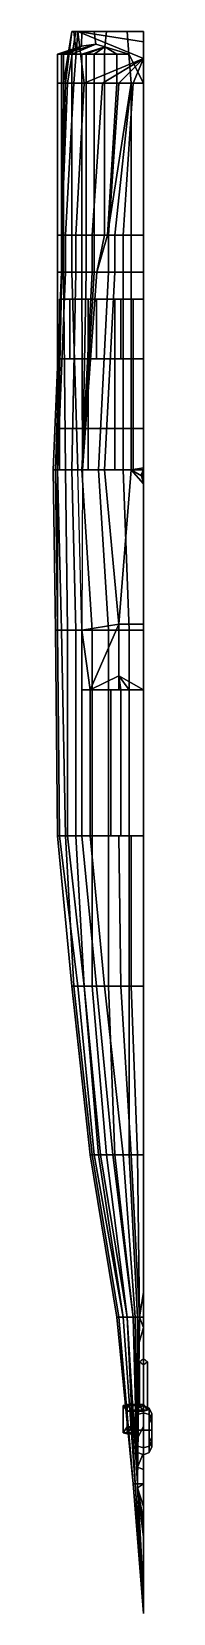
# Model space of a CAD drawing. Extents: x -0.44 to 0.04, y -4.07 to 3.62.
import ezdxf

# ---------------------------------------------------------------- set-up
doc = ezdxf.new("R2010")
doc.units = 0
doc.layers.get('0').update_dxf_attribs({"linetype": 'CONTINUOUS'})

msp = doc.modelspace()

# ---------------------------------------------------------------- linework, layer by layer
for points in [[(-0.35, 3.62, -0.04), (-0.35, 3.62, -0.11), (-0.38, 3.37, -0.1), (-0.3676, 3.51, -0.0268)], [(-0.35, 3.62, -0.11), (-0.33, 3.62, -0.26), (-0.37, 3.37, -0.25), (-0.38, 3.37, -0.1)], [(-0.33, 3.62, -0.26), (-0.32, 3.62, -0.33), (-0.34, 3.37, -0.4), (-0.37, 3.37, -0.25)], [(-0.34, 3.62, 0.02), (-0.35, 3.62, -0.04), (-0.3676, 3.51, -0.0268), (-0.3296, 3.5329, 0.0409)], [(-0.22, 3.62, -0.01), (-0.1905, 3.62, -0.12), (-0.35, 3.62, -0.04), (-0.34, 3.62, 0.02)], [(-0.1905, 3.62, -0.12), (-0.1905, 3.62, -0.12), (-0.35, 3.62, -0.11), (-0.35, 3.62, -0.04)], [(-0.1905, 3.62, -0.12), (-0.11, 3.62, -0.2005), (-0.33, 3.62, -0.26), (-0.35, 3.62, -0.11)], [(-0.32, 3.62, -0.33), (-0.32, 3.62, -0.33), (-0.29, 3.37, -0.55), (-0.34, 3.37, -0.4)], [(-0.3, 3.62, 0.11), (-0.34, 3.62, 0.02), (-0.3296, 3.5329, 0.0409), (-0.3028, 3.549, 0.1015)], [(-0.1905, 3.62, 0.1), (-0.22, 3.62, -0.01), (-0.34, 3.62, 0.02), (-0.3, 3.62, 0.11)], [(-0.33, 3.62, -0.26), (-0.33, 3.62, -0.26), (-0.11, 3.62, -0.2005), (-0.32, 3.62, -0.33)], [(0, 3.62, -0.33), (0, 3.62, -0.33), (0, 3.57, -0.53), (-0.32, 3.62, -0.33)], [(0, 3.57, -0.53), (0, 3.57, -0.53), (0, 3.49, -0.65), (-0.32, 3.62, -0.33)], [(0, 3.49, -0.65), (0, 3.49, -0.65), (-0.29, 3.37, -0.55), (-0.32, 3.62, -0.33)], [(0, 3.62, -0.23), (0, 3.62, -0.23), (0, 3.62, -0.33), (-0.32, 3.62, -0.33)], [(-0.11, 3.62, -0.2005), (-0.11, 3.62, -0.2005), (0, 3.62, -0.23), (-0.32, 3.62, -0.33)], [(-0.24, 3.62, 0.16), (-0.3, 3.62, 0.11), (-0.3028, 3.549, 0.1015), (-0.2327, 3.5592, 0.1673)], [(-0.1905, 3.62, 0.1), (-0.1905, 3.62, 0.1), (-0.3, 3.62, 0.11), (-0.24, 3.62, 0.16)], [(-0.18, 3.62, 0.19), (-0.24, 3.62, 0.16), (-0.2327, 3.5592, 0.1673), (-0.1889, 3.5459, 0.19)], [(-0.11, 3.62, 0.1805), (-0.1905, 3.62, 0.1), (-0.24, 3.62, 0.16), (-0.18, 3.62, 0.19)], [(-0.08, 3.62, 0.21), (-0.18, 3.62, 0.19), (-0.1889, 3.5459, 0.19), (-0.0712, 3.51, 0.2276)], [(-0.08, 3.62, 0.21), (-0.11, 3.62, 0.1805), (-0.11, 3.62, 0.1805), (-0.18, 3.62, 0.19)], [(0, 3.62, 0.21), (-0.11, 3.62, 0.1805), (-0.11, 3.62, 0.1805), (-0.08, 3.62, 0.21)], [(0, 3.62, 0.21), (-0.08, 3.62, 0.21), (-0.0712, 3.51, 0.2276), (0, 3.37, 0.25)], [(-0.3028, 3.549, 0.1015), (-0.3028, 3.549, 0.1015), (-0.42, 3.51, 0.21), (-0.39, 3.51, 0.27)], [(-0.3296, 3.5329, 0.0409), (-0.3296, 3.5329, 0.0409), (-0.42, 3.51, 0.21), (-0.3028, 3.549, 0.1015)], [(-0.2327, 3.5592, 0.1673), (-0.2327, 3.5592, 0.1673), (-0.39, 3.51, 0.27), (-0.35, 3.51, 0.3)], [(-0.2327, 3.5592, 0.1673), (-0.2327, 3.5592, 0.1673), (-0.3028, 3.549, 0.1015), (-0.39, 3.51, 0.27)], [(-0.1889, 3.5459, 0.19), (-0.2327, 3.5592, 0.1673), (-0.35, 3.51, 0.3), (-0.3, 3.51, 0.32)], [(-0.28, 3.51, 0.32), (-0.1889, 3.5459, 0.19), (-0.3, 3.51, 0.32)], [(-0.24, 3.51, 0.31), (-0.1889, 3.5459, 0.19), (-0.28, 3.51, 0.32)], [(-0.19, 3.51, 0.29), (-0.1889, 3.5459, 0.19), (-0.24, 3.51, 0.31)], [(-0.13, 3.51, 0.27), (-0.1889, 3.5459, 0.19), (-0.19, 3.51, 0.29)], [(-0.0712, 3.51, 0.2276), (-0.1889, 3.5459, 0.19), (-0.13, 3.51, 0.27)], [(-0.3296, 3.5329, 0.0409), (-0.3296, 3.5329, 0.0409), (-0.4, 3.51, 0.08), (-0.42, 3.51, 0.14)], [(-0.3296, 3.5329, 0.0409), (-0.3296, 3.5329, 0.0409), (-0.42, 3.51, 0.14), (-0.42, 3.51, 0.21)], [(-0.39, 3.51, 0.27), (-0.42, 3.51, 0.21), (-0.42, 3.37, 0.21), (-0.39, 3.37, 0.27)], [(-0.42, 3.51, 0.21), (-0.42, 3.51, 0.14), (-0.42, 3.37, 0.14), (-0.42, 3.37, 0.21)], [(-0.42, 3.51, 0.14), (-0.4, 3.51, 0.08), (-0.4, 3.37, 0.08), (-0.42, 3.37, 0.14)], [(-0.3296, 3.5329, 0.0409), (-0.3296, 3.5329, 0.0409), (-0.3676, 3.51, -0.0268), (-0.4, 3.51, 0.08)], [(-0.4, 3.51, 0.08), (-0.3676, 3.51, -0.0268), (-0.39, 3.37, -0.01), (-0.4, 3.37, 0.08)], [(-0.35, 3.51, 0.3), (-0.39, 3.51, 0.27), (-0.39, 3.37, 0.27), (-0.35, 3.37, 0.3)], [(-0.3676, 3.51, -0.0268), (-0.3676, 3.51, -0.0268), (-0.38, 3.37, -0.1), (-0.39, 3.37, -0.01)], [(-0.3, 3.51, 0.32), (-0.35, 3.51, 0.3), (-0.35, 3.37, 0.3), (-0.3, 3.37, 0.32)], [(-0.28, 3.51, 0.32), (-0.3, 3.51, 0.32), (-0.3, 3.37, 0.32), (-0.28, 3.37, 0.32)], [(0, 3.49, -0.65), (0, 3.49, -0.65), (-0.2, 3.37, -0.68), (-0.29, 3.37, -0.55)], [(-0.24, 3.51, 0.31), (-0.28, 3.51, 0.32), (-0.28, 3.37, 0.32), (-0.24, 3.37, 0.31)], [(-0.19, 3.51, 0.29), (-0.24, 3.51, 0.31), (-0.24, 3.37, 0.31), (-0.19, 3.37, 0.29)], [(0, 3.49, -0.65), (0, 3.49, -0.65), (-0.12, 3.37, -0.73), (-0.2, 3.37, -0.68)], [(-0.13, 3.51, 0.27), (-0.19, 3.51, 0.29), (-0.19, 3.37, 0.29), (-0.13, 3.37, 0.27)], [(-0.0712, 3.51, 0.2276), (-0.13, 3.51, 0.27), (-0.13, 3.37, 0.27), (-0.06, 3.37, 0.25)], [(0, 3.49, -0.65), (0, 3.49, -0.65), (-0.05, 3.37, -0.75), (-0.12, 3.37, -0.73)], [(-0.0712, 3.51, 0.2276), (-0.0712, 3.51, 0.2276), (-0.06, 3.37, 0.25), (0, 3.37, 0.25)], [(0, 3.49, -0.65), (0, 3.49, -0.65), (0, 3.37, -0.75), (-0.05, 3.37, -0.75)], [(-0.39, 3.37, 0.27), (-0.42, 3.37, 0.21), (-0.42, 2.63, 0.21), (-0.39, 2.63, 0.27)], [(-0.42, 3.37, 0.21), (-0.42, 3.37, 0.14), (-0.42, 2.63, 0.14), (-0.42, 2.63, 0.21)], [(-0.42, 3.37, 0.14), (-0.4, 3.37, 0.08), (-0.4, 2.63, 0.08), (-0.42, 2.63, 0.14)], [(-0.39, 3.37, -0.01), (-0.38, 3.37, -0.1), (-0.4, 2.63, -0.01), (-0.3957, 2.63, 0.0414)], [(-0.38, 3.37, -0.1), (-0.37, 3.37, -0.25), (-0.4, 2.63, -0.25), (-0.4, 2.63, -0.01)], [(-0.37, 3.37, -0.25), (-0.34, 3.37, -0.4), (-0.38, 2.63, -0.43), (-0.4, 2.63, -0.25)], [(-0.4, 3.37, 0.08), (-0.39, 3.37, -0.01), (-0.3957, 2.63, 0.0414), (-0.4, 2.63, 0.08)], [(-0.35, 3.37, 0.3), (-0.39, 3.37, 0.27), (-0.39, 2.63, 0.27), (-0.35, 2.63, 0.3)], [(-0.34, 3.37, -0.4), (-0.29, 3.37, -0.55), (-0.33, 2.63, -0.6), (-0.38, 2.63, -0.43)], [(-0.3, 3.37, 0.32), (-0.35, 3.37, 0.3), (-0.35, 2.63, 0.3), (-0.3, 2.63, 0.32)], [(-0.29, 3.37, -0.55), (-0.2, 3.37, -0.68), (-0.25, 2.63, -0.72), (-0.33, 2.63, -0.6)], [(-0.28, 3.37, 0.32), (-0.3, 3.37, 0.32), (-0.3, 2.63, 0.32), (-0.28, 2.63, 0.32)], [(-0.24, 3.37, 0.31), (-0.28, 3.37, 0.32), (-0.28, 2.63, 0.32), (-0.24, 2.63, 0.31)], [(-0.2, 3.37, -0.68), (-0.12, 3.37, -0.73), (-0.17, 2.63, -0.79), (-0.25, 2.63, -0.72)], [(-0.19, 3.37, 0.29), (-0.24, 3.37, 0.31), (-0.24, 2.63, 0.31), (-0.19, 2.63, 0.29)], [(-0.13, 3.37, 0.27), (-0.19, 3.37, 0.29), (-0.19, 2.63, 0.29), (-0.1764, 2.63, 0.2855)], [(-0.06, 3.37, 0.25), (-0.06, 3.37, 0.25), (-0.1764, 2.63, 0.2855), (-0.14, 2.63, 0.3)], [(-0.06, 3.37, 0.25), (-0.13, 3.37, 0.27), (-0.1764, 2.63, 0.2855)], [(-0.12, 3.37, -0.73), (-0.05, 3.37, -0.75), (-0.1, 2.63, -0.82), (-0.17, 2.63, -0.79)], [(-0.06, 3.37, 0.25), (-0.06, 3.37, 0.25), (-0.14, 2.63, 0.3), (-0.06, 2.63, 0.31)], [(-0.05, 3.37, -0.75), (0, 3.37, -0.75), (0, 2.63, -0.83), (-0.1, 2.63, -0.82)], [(0, 3.37, 0.25), (-0.06, 3.37, 0.25), (-0.06, 2.63, 0.31), (0, 2.63, 0.31)], [(-0.39, 2.63, 0.27), (-0.42, 2.63, 0.21), (-0.42, 2.45, 0.21), (-0.39, 2.45, 0.27)], [(-0.42, 2.63, 0.21), (-0.42, 2.63, 0.14), (-0.42, 2.45, 0.14), (-0.42, 2.45, 0.21)], [(-0.42, 2.63, 0.14), (-0.4, 2.63, 0.08), (-0.4, 2.45, 0.08), (-0.42, 2.45, 0.14)], [(-0.4, 2.63, -0.25), (-0.38, 2.63, -0.43), (-0.38, 2.45, -0.39), (-0.4, 2.45, -0.21)], [(-0.3957, 2.63, 0.0414), (-0.4, 2.63, -0.01), (-0.4, 2.45, 0.03), (-0.3976, 2.45, 0.0586)], [(-0.4, 2.63, -0.01), (-0.4, 2.63, -0.25), (-0.4, 2.45, -0.21), (-0.4, 2.45, 0.03)], [(-0.4, 2.63, 0.08), (-0.3957, 2.63, 0.0414), (-0.3976, 2.45, 0.0586), (-0.4, 2.45, 0.08)], [(-0.35, 2.63, 0.3), (-0.39, 2.63, 0.27), (-0.39, 2.45, 0.27), (-0.35, 2.45, 0.3)], [(-0.38, 2.63, -0.43), (-0.33, 2.63, -0.6), (-0.33, 2.45, -0.56), (-0.38, 2.45, -0.39)], [(-0.3, 2.63, 0.32), (-0.35, 2.63, 0.3), (-0.35, 2.45, 0.3), (-0.3, 2.45, 0.32)], [(-0.33, 2.63, -0.6), (-0.25, 2.63, -0.72), (-0.25, 2.45, -0.68), (-0.33, 2.45, -0.56)], [(-0.28, 2.63, 0.32), (-0.3, 2.63, 0.32), (-0.3, 2.45, 0.32), (-0.28, 2.45, 0.32)], [(-0.24, 2.63, 0.31), (-0.28, 2.63, 0.32), (-0.28, 2.45, 0.32), (-0.24, 2.45, 0.31)], [(-0.25, 2.63, -0.72), (-0.17, 2.63, -0.79), (-0.17, 2.45, -0.75), (-0.25, 2.45, -0.68)], [(-0.19, 2.63, 0.29), (-0.24, 2.63, 0.31), (-0.24, 2.45, 0.31), (-0.2275, 2.45, 0.305)], [(-0.14, 2.63, 0.3), (-0.1764, 2.63, 0.2855), (-0.2275, 2.45, 0.305), (-0.14, 2.45, 0.34)], [(-0.1764, 2.63, 0.2855), (-0.19, 2.63, 0.29), (-0.2275, 2.45, 0.305)], [(-0.17, 2.63, -0.79), (-0.1, 2.63, -0.82), (-0.1, 2.45, -0.78), (-0.17, 2.45, -0.75)], [(-0.06, 2.63, 0.31), (-0.14, 2.63, 0.3), (-0.14, 2.45, 0.34), (-0.06, 2.45, 0.35)], [(-0.1, 2.63, -0.82), (0, 2.63, -0.83), (0, 2.45, -0.79), (-0.1, 2.45, -0.78)], [(0, 2.63, 0.31), (-0.06, 2.63, 0.31), (-0.06, 2.45, 0.35), (0, 2.45, 0.35)], [(-0.4, 2.45, -0.21), (-0.38, 2.45, -0.39), (-0.42, 1.49, -0.33), (-0.44, 1.49, -0.19)], [(-0.3976, 2.45, 0.0586), (-0.4, 2.45, 0.03), (-0.44, 1.49, -0.01), (-0.43, 1.49, 0.11)], [(-0.4, 2.45, 0.03), (-0.4, 2.45, -0.21), (-0.44, 1.49, -0.19), (-0.44, 1.49, -0.01)], [(-0.3976, 2.45, 0.0586), (-0.3976, 2.45, 0.0586), (-0.43, 1.49, 0.11), (-0.42, 1.49, 0.14)], [(-0.38, 2.45, -0.39), (-0.33, 2.45, -0.56), (-0.35, 1.49, -0.61), (-0.42, 1.49, -0.33)], [(-0.39, 2.45, 0.27), (-0.42, 2.45, 0.21), (-0.42, 1.49, 0.14), (-0.38, 1.49, 0.25)], [(-0.42, 2.45, 0.21), (-0.42, 2.45, 0.14), (-0.42, 1.49, 0.14)], [(-0.42, 2.45, 0.14), (-0.4, 2.45, 0.08), (-0.42, 1.49, 0.14)], [(-0.4, 2.45, 0.08), (-0.3976, 2.45, 0.0586), (-0.42, 1.49, 0.14)], [(-0.35, 2.45, 0.3), (-0.39, 2.45, 0.27), (-0.38, 1.49, 0.25), (-0.32, 1.49, 0.31)], [(-0.33, 2.45, -0.56), (-0.25, 2.45, -0.68), (-0.3, 1.49, -0.72), (-0.35, 1.49, -0.61)], [(-0.3, 2.45, 0.32), (-0.35, 2.45, 0.3), (-0.32, 1.49, 0.31), (-0.2983, 1.49, 0.32)], [(-0.25, 2.45, -0.68), (-0.17, 2.45, -0.75), (-0.22, 1.49, -0.83), (-0.3, 1.49, -0.72)], [(-0.28, 2.45, 0.32), (-0.3, 2.45, 0.32), (-0.2983, 1.49, 0.32)], [(-0.14, 2.45, 0.34), (-0.2275, 2.45, 0.305), (-0.2983, 1.49, 0.32), (-0.19, 1.49, 0.37)], [(-0.24, 2.45, 0.31), (-0.28, 2.45, 0.32), (-0.2983, 1.49, 0.32)], [(-0.2275, 2.45, 0.305), (-0.24, 2.45, 0.31), (-0.2983, 1.49, 0.32)], [(-0.17, 2.45, -0.75), (-0.1, 2.45, -0.78), (-0.1, 1.49, -0.92), (-0.22, 1.49, -0.83)], [(-0.06, 2.45, 0.35), (-0.14, 2.45, 0.34), (-0.19, 1.49, 0.37), (-0.06, 1.49, 0.4)], [(-0.1, 2.45, -0.78), (0, 2.45, -0.79), (0, 1.49, -0.94), (-0.1, 1.49, -0.92)], [(0, 2.45, 0.35), (-0.06, 2.45, 0.35), (-0.06, 1.49, 0.4), (0, 1.4997, 0.3995)], [(-0.36, 2.32, -0.92), (-0.23, 2.32, -0.97), (-0.27, 2.32, -1.01), (-0.41, 2.32, -0.95)], [(-0.36, 2.32, -0.68), (-0.36, 2.32, -0.92), (-0.41, 2.32, -0.95), (-0.41, 2.32, -0.68)], [(-0.41, 2.32, -0.68), (-0.41, 2.32, -0.95), (-0.41, 1.49, -0.95), (-0.41, 1.49, -0.68)], [(-0.41, 2.32, -0.95), (-0.41, 2.03, -0.98), (-0.41, 1.69, -0.97), (-0.41, 1.49, -0.95)], [(-0.41, 2.32, -0.95), (-0.27, 2.32, -1.01), (-0.27, 2.03, -1.04), (-0.41, 2.03, -0.98)], [(-0.36, 2.03, -0.95), (-0.23, 2.03, -1), (-0.23, 2.32, -0.97), (-0.36, 2.32, -0.92)], [(-0.36, 2.03, -0.71), (-0.36, 2.03, -0.95), (-0.36, 2.32, -0.92), (-0.36, 2.32, -0.68)], [(-0.23, 2.32, -0.97), (-0.11, 2.32, -1), (-0.14, 2.32, -1.04), (-0.27, 2.32, -1.01)], [(-0.27, 2.32, -1.01), (-0.14, 2.32, -1.04), (-0.14, 2.03, -1.07), (-0.27, 2.03, -1.04)], [(-0.23, 2.03, -1), (-0.11, 2.03, -1.03), (-0.11, 2.32, -1), (-0.23, 2.32, -0.97)], [(-0.11, 2.32, -1), (-0.11, 2.32, -1), (-0.05, 2.32, -1.05), (-0.14, 2.32, -1.04)], [(-0.14, 2.32, -1.04), (-0.05, 2.32, -1.05), (-0.05, 2.03, -1.08), (-0.14, 2.03, -1.07)], [(-0.11, 2.32, -1), (0, 2.32, -1), (0, 2.32, -1.05), (-0.05, 2.32, -1.05)], [(-0.11, 2.03, -1.03), (0, 2.03, -1.03), (0, 2.32, -1), (-0.11, 2.32, -1)], [(-0.05, 2.32, -1.05), (0, 2.32, -1.05), (0, 2.03, -1.08), (-0.05, 2.03, -1.08)], [(-0.41, 2.03, -0.98), (-0.27, 2.03, -1.04), (-0.27, 1.69, -1.03), (-0.41, 1.69, -0.97)], [(0, 2.03, -0.79), (-0.23, 2.03, -1), (-0.36, 2.03, -0.95), (-0.36, 2.03, -0.71)], [(-0.27, 2.03, -1.04), (-0.14, 2.03, -1.07), (-0.14, 1.69, -1.06), (-0.27, 1.69, -1.03)], [(0, 2.03, -1.03), (-0.11, 2.03, -1.03), (-0.23, 2.03, -1), (0, 2.03, -0.79)], [(-0.14, 2.03, -1.07), (-0.05, 2.03, -1.08), (-0.05, 1.69, -1.07), (-0.14, 1.69, -1.06)], [(-0.05, 2.03, -1.08), (0, 2.03, -1.08), (0, 1.69, -1.07), (-0.05, 1.69, -1.07)], [(-0.41, 1.69, -0.97), (-0.27, 1.69, -1.03), (-0.27, 1.49, -1.01), (-0.41, 1.49, -0.95)], [(-0.27, 1.69, -1.03), (-0.14, 1.69, -1.06), (-0.14, 1.49, -1.04), (-0.27, 1.49, -1.01)], [(-0.14, 1.69, -1.06), (-0.05, 1.69, -1.07), (-0.05, 1.49, -1.05), (-0.14, 1.49, -1.04)], [(-0.05, 1.69, -1.07), (0, 1.69, -1.07), (0, 1.49, -1.05), (-0.05, 1.49, -1.05)], [(-0.43, 1.49, 0.11), (-0.44, 1.49, -0.01), (-0.43, 0.71, -0.01), (-0.42, 0.71, 0.11)], [(-0.44, 1.49, -0.19), (-0.42, 1.49, -0.33), (-0.4, 0.71, -0.42), (-0.43, 0.71, -0.16)], [(-0.44, 1.49, -0.01), (-0.44, 1.49, -0.19), (-0.43, 0.71, -0.16), (-0.43, 0.71, -0.01)], [(-0.42, 1.49, 0.14), (-0.43, 1.49, 0.11), (-0.42, 0.71, 0.11)], [(-0.42, 1.49, -0.33), (-0.35, 1.49, -0.61), (-0.33, 0.71, -0.64), (-0.4, 0.71, -0.42)], [(-0.38, 1.49, 0.25), (-0.42, 1.49, 0.14), (-0.42, 0.71, 0.11), (-0.37, 0.71, 0.25)], [(-0.41, 1.49, -0.68), (-0.41, 1.49, -0.95), (-0.27, 1.49, -1.01), (0, 1.49, -0.78)], [(-0.32, 1.49, 0.31), (-0.38, 1.49, 0.25), (-0.37, 0.71, 0.25), (-0.3, 0.71, 0.34)], [(-0.35, 1.49, -0.61), (-0.3, 1.49, -0.72), (-0.25, 0.71, -0.78), (-0.33, 0.71, -0.64)], [(-0.3, 1.49, -0.72), (-0.22, 1.49, -0.83), (-0.17, 0.71, -0.87), (-0.25, 0.71, -0.78)], [(-0.19, 1.49, 0.37), (-0.2983, 1.49, 0.32), (-0.3, 0.71, 0.34), (-0.12, 0.74, 0.45)], [(0, 1.49, -0.78), (-0.27, 1.49, -1.01), (-0.14, 1.49, -1.04), (-0.05, 1.49, -1.05)], [(-0.22, 1.49, -0.83), (-0.1, 1.49, -0.92), (-0.07, 0.71, -0.93), (-0.17, 0.71, -0.87)], [(-0.06, 1.49, 0.4), (-0.19, 1.49, 0.37), (-0.12, 0.74, 0.45)], [(0, 1.4212, 0.4046), (-0.06, 1.49, 0.4), (-0.12, 0.74, 0.45), (0, 0.74, 0.45)], [(-0.1, 1.49, -0.92), (0, 1.49, -0.94), (0, 0.71, -0.94), (-0.07, 0.71, -0.93)], [(0, 1.4997, 0.3995), (-0.06, 1.49, 0.4), (-0.01, 1.46, 0.402)], [(-0.06, 1.49, 0.4), (0, 1.4212, 0.4046), (-0.01, 1.46, 0.402)], [(0, 1.49, -0.78), (-0.05, 1.49, -1.05), (0, 1.49, -1.05)], [(0, 1.4997, 0.3995), (-0.01, 1.46, 0.402), (-0.01, 1.47, 1.27), (0, 1.49, 1.27)], [(0, 1.49, 1.27), (-0.01, 1.47, 1.27), (0, 1.48, 1.28)], [(0, 1.48, 1.28), (-0.01, 1.47, 1.27), (0, 1.46, 1.28)], [(-0.01, 1.46, 0.402), (0, 1.4212, 0.4046), (0, 1.45, 1.27), (-0.01, 1.47, 1.27)], [(0, 1.46, 1.28), (-0.01, 1.47, 1.27), (0, 1.45, 1.27)], [(-0.43, 0.71, -0.16), (-0.4, 0.71, -0.42), (-0.38, -0.29, -0.57), (-0.42, -0.29, -0.28)], [(-0.43, 0.71, -0.01), (-0.43, 0.71, -0.16), (-0.42, -0.29, -0.28), (-0.42, -0.29, -0.17)], [(-0.42, 0.71, 0.11), (-0.43, 0.71, -0.01), (-0.42, -0.29, -0.17), (-0.41, -0.29, -0.01)], [(-0.37, 0.71, 0.25), (-0.42, 0.71, 0.11), (-0.41, -0.29, -0.01), (-0.37, -0.29, 0.13)], [(-0.4, 0.71, -0.42), (-0.33, 0.71, -0.64), (-0.33, -0.29, -0.7), (-0.38, -0.29, -0.57)], [(-0.3, 0.71, 0.34), (-0.37, 0.71, 0.25), (-0.37, -0.29, 0.13), (-0.3, -0.29, 0.26)], [(-0.33, 0.71, -0.64), (-0.25, 0.71, -0.78), (-0.25, -0.29, -0.81), (-0.33, -0.29, -0.7)], [(-0.12, 0.74, 0.45), (-0.3, 0.71, 0.34), (-0.26, 0.42, 0.34), (-0.12, 0.74, 0.45)], [(-0.26, 0.42, 0.34), (-0.3, 0.71, 0.34), (-0.3, -0.29, 0.26), (-0.26, -0.29, 0.34)], [(-0.12, 0.4884, 0.678), (-0.12, 0.74, 0.45), (-0.26, 0.42, 0.34), (-0.12, 0.4884, 0.678)], [(-0.25, 0.71, -0.78), (-0.17, 0.71, -0.87), (-0.17, -0.29, -0.86), (-0.25, -0.29, -0.81)], [(-0.17, 0.71, -0.87), (-0.07, 0.71, -0.93), (-0.07, -0.29, -0.91), (-0.17, -0.29, -0.86)], [(0, 0.74, 0.45), (-0.12, 0.74, 0.45), (-0.12, 0.4884, 0.678), (0, 0.42, 0.74)], [(-0.07, 0.71, -0.93), (0, 0.71, -0.94), (0, -0.29, -0.92), (-0.07, -0.29, -0.91)], [(-0.12, 0.4884, 0.678), (-0.26, 0.42, 0.34), (-0.12, 0.42, 0.61), (-0.12, 0.4884, 0.678)], [(0, 0.42, 0.74), (-0.12, 0.4884, 0.678), (-0.07, 0.42, 0.72), (0, 0.42, 0.74)], [(-0.07, 0.42, 0.72), (-0.12, 0.4884, 0.678), (-0.11, 0.42, 0.69), (-0.07, 0.42, 0.72)], [(-0.11, 0.42, 0.69), (-0.12, 0.4884, 0.678), (-0.12, 0.42, 0.61), (-0.11, 0.42, 0.69)], [(-0.16, 0.42, 0.63), (-0.3, 0.42, 0.36), (-0.3, -0.29, 0.36), (-0.16, -0.29, 0.63)], [(-0.12, 0.42, 0.61), (-0.26, 0.42, 0.34), (-0.3, 0.42, 0.36), (-0.16, 0.42, 0.63)], [(-0.3, 0.42, 0.36), (-0.26, 0.42, 0.34), (-0.26, -0.29, 0.34), (-0.3, -0.29, 0.36)], [(-0.11, 0.42, 0.69), (-0.16, 0.42, 0.63), (-0.16, -0.29, 0.63), (-0.11, -0.29, 0.69)], [(-0.16, 0.42, 0.63), (-0.11, 0.42, 0.69), (-0.12, 0.42, 0.61), (-0.16, 0.42, 0.63)], [(-0.07, 0.42, 0.72), (-0.11, 0.42, 0.69), (-0.11, -0.29, 0.69), (-0.07, -0.29, 0.72)], [(0, 0.42, 0.74), (-0.07, 0.42, 0.72), (-0.07, -0.29, 0.72), (0, -0.29, 0.74)], [(-0.41, -0.29, -0.01), (-0.42, -0.29, -0.17), (-0.35, -1.02, -0.08), (-0.32, -1.02, 0.08)], [(-0.42, -0.29, -0.17), (-0.42, -0.29, -0.28), (-0.35, -1.02, -0.28), (-0.35, -1.02, -0.08)], [(-0.42, -0.29, -0.28), (-0.38, -0.29, -0.57), (-0.34, -1.02, -0.46), (-0.35, -1.02, -0.28)], [(-0.37, -0.29, 0.13), (-0.41, -0.29, -0.01), (-0.32, -1.02, 0.08), (-0.29, -1.02, 0.15)], [(-0.38, -0.29, -0.57), (-0.33, -0.29, -0.7), (-0.29, -1.02, -0.61), (-0.34, -1.02, -0.46)], [(-0.3, -0.29, 0.26), (-0.37, -0.29, 0.13), (-0.29, -1.02, 0.15), (-0.23, -1.02, 0.26)], [(-0.33, -0.29, -0.7), (-0.25, -0.29, -0.81), (-0.25, -1.02, -0.68), (-0.29, -1.02, -0.61)], [(-0.26, -0.29, 0.34), (-0.3, -0.29, 0.26), (-0.23, -1.02, 0.26), (-0.19, -1.02, 0.34)], [(-0.16, -0.29, 0.63), (-0.3, -0.29, 0.36), (-0.26, -0.29, 0.34), (-0.12, -0.29, 0.61)], [(-0.12, -0.29, 0.61), (-0.26, -0.29, 0.34), (-0.19, -1.02, 0.34), (-0.11, -1.02, 0.51)], [(-0.25, -0.29, -0.81), (-0.17, -0.29, -0.86), (-0.17, -1.02, -0.77), (-0.25, -1.02, -0.68)], [(-0.17, -0.29, -0.86), (-0.07, -0.29, -0.91), (-0.07, -1.02, -0.82), (-0.17, -1.02, -0.77)], [(-0.11, -0.29, 0.69), (-0.16, -0.29, 0.63), (-0.12, -0.29, 0.61), (-0.06, -0.29, 0.67)], [(-0.06, -0.29, 0.67), (-0.12, -0.29, 0.61), (-0.11, -1.02, 0.51), (-0.06, -1.02, 0.55)], [(-0.07, -0.29, 0.72), (-0.11, -0.29, 0.69), (-0.06, -0.29, 0.67)], [(-0.07, -0.29, -0.91), (0, -0.29, -0.92), (0, -1.02, -0.83), (-0.07, -1.02, -0.82)], [(0, -0.29, 0.74), (-0.07, -0.29, 0.72), (-0.06, -0.29, 0.67), (0, -0.29, 0.69)], [(0, -0.29, 0.69), (-0.06, -0.29, 0.67), (-0.06, -1.02, 0.55), (0, -1.02, 0.57)], [(-0.32, -1.02, 0.08), (-0.35, -1.02, -0.08), (-0.26, -1.84, -0.08), (-0.24, -1.84, 0.08)], [(-0.35, -1.02, -0.08), (-0.35, -1.02, -0.28), (-0.26, -1.84, -0.28), (-0.26, -1.84, -0.08)], [(-0.35, -1.02, -0.28), (-0.34, -1.02, -0.46), (-0.25, -1.84, -0.4), (-0.26, -1.84, -0.28)], [(-0.34, -1.02, -0.46), (-0.29, -1.02, -0.61), (-0.22, -1.84, -0.5), (-0.25, -1.84, -0.4)], [(-0.29, -1.02, 0.15), (-0.32, -1.02, 0.08), (-0.24, -1.84, 0.08), (-0.21, -1.84, 0.15)], [(-0.29, -1.02, -0.61), (-0.25, -1.02, -0.68), (-0.18, -1.84, -0.58), (-0.22, -1.84, -0.5)], [(-0.23, -1.02, 0.26), (-0.29, -1.02, 0.15), (-0.21, -1.84, 0.15), (-0.15, -1.84, 0.26)], [(-0.25, -1.02, -0.68), (-0.17, -1.02, -0.77), (-0.14, -1.84, -0.63), (-0.18, -1.84, -0.58)], [(-0.19, -1.02, 0.34), (-0.23, -1.02, 0.26), (-0.15, -1.84, 0.26), (-0.1, -1.84, 0.34)], [(-0.11, -1.02, 0.51), (-0.19, -1.02, 0.34), (-0.1, -1.84, 0.34), (-0.06, -1.84, 0.38)], [(-0.17, -1.02, -0.77), (-0.07, -1.02, -0.82), (-0.07, -1.84, -0.69), (-0.14, -1.84, -0.63)], [(-0.06, -1.02, 0.55), (-0.11, -1.02, 0.51), (-0.06, -1.84, 0.38), (-0.03, -1.84, 0.4)], [(-0.07, -1.02, -0.82), (0, -1.02, -0.83), (0, -1.84, -0.71), (-0.07, -1.84, -0.69)], [(0, -1.02, 0.57), (-0.06, -1.02, 0.55), (-0.03, -1.84, 0.4), (0, -1.84, 0.41)], [(-0.24, -1.84, 0.08), (-0.26, -1.84, -0.08), (-0.13, -2.63, -0.08), (-0.1, -2.63, 0.08)], [(-0.26, -1.84, -0.28), (-0.25, -1.84, -0.4), (-0.12, -2.63, -0.39), (-0.13, -2.63, -0.3)], [(-0.26, -1.84, -0.08), (-0.26, -1.84, -0.28), (-0.13, -2.63, -0.3), (-0.13, -2.63, -0.08)], [(-0.25, -1.84, -0.4), (-0.22, -1.84, -0.5), (-0.1, -2.63, -0.44), (-0.12, -2.63, -0.39)], [(-0.21, -1.84, 0.15), (-0.24, -1.84, 0.08), (-0.1, -2.63, 0.08), (-0.08, -2.63, 0.15)], [(-0.22, -1.84, -0.5), (-0.18, -1.84, -0.58), (-0.08, -2.63, -0.47), (-0.1, -2.63, -0.44)], [(-0.15, -1.84, 0.26), (-0.21, -1.84, 0.15), (-0.08, -2.63, 0.15), (-0.05, -2.63, 0.21)], [(-0.18, -1.84, -0.58), (-0.14, -1.84, -0.63), (-0.05, -2.63, -0.5), (-0.08, -2.63, -0.47)], [(-0.1, -1.84, 0.34), (-0.15, -1.84, 0.26), (-0.05, -2.63, 0.21), (-0.04, -2.63, 0.23)], [(-0.14, -1.84, -0.63), (-0.07, -1.84, -0.69), (-0.03, -2.63, -0.52), (-0.05, -2.63, -0.5)], [(-0.06, -1.84, 0.38), (-0.1, -1.84, 0.34), (-0.04, -2.63, 0.23), (-0.02, -2.63, 0.25)], [(-0.07, -1.84, -0.69), (0, -1.84, -0.71), (0, -2.63, -0.53), (-0.03, -2.63, -0.52)], [(-0.03, -1.84, 0.4), (-0.06, -1.84, 0.38), (-0.02, -2.63, 0.25)], [(0, -1.84, 0.41), (-0.03, -1.84, 0.4), (-0.02, -2.63, 0.25), (0, -2.5081, 0.2831)], [(0, -2.5081, 0.2831), (-0.02, -2.63, 0.25), (-0.02, -2.63, 0.25), (0, -2.68, 0.35)], [(-0.1, -2.63, 0.08), (-0.13, -2.63, -0.08), (-0.05, -3.44, -0.14), (-0.04, -3.44, 0.07)], [(-0.13, -2.63, -0.3), (-0.12, -2.63, -0.39), (-0.05, -3.44, -0.35)], [(-0.13, -2.63, -0.08), (-0.13, -2.63, -0.3), (-0.05, -3.44, -0.35), (-0.05, -3.44, -0.14)], [(-0.12, -2.63, -0.39), (-0.1, -2.63, -0.44), (-0.04, -3.44, -0.39), (-0.05, -3.44, -0.35)], [(-0.08, -2.63, 0.15), (-0.1, -2.63, 0.08), (-0.04, -3.44, 0.07), (-0.03, -3.44, 0.1)], [(-0.1, -2.63, -0.44), (-0.08, -2.63, -0.47), (-0.04, -3.44, -0.39)], [(-0.08, -2.63, -0.47), (-0.05, -2.63, -0.5), (-0.03, -3.44, -0.4), (-0.04, -3.44, -0.39)], [(-0.05, -2.63, 0.21), (-0.08, -2.63, 0.15), (-0.03, -3.44, 0.1)], [(-0.05, -2.63, -0.5), (-0.03, -2.63, -0.52), (-0.03, -3.44, -0.4)], [(-0.04, -2.63, 0.23), (-0.05, -2.63, 0.21), (-0.03, -3.44, 0.1)], [(-0.02, -2.63, 0.25), (-0.04, -2.63, 0.23), (-0.03, -3.44, 0.1)], [(-0.03, -2.63, -0.52), (0, -2.63, -0.53), (0, -3.44, -0.41), (-0.03, -3.44, -0.4)], [(-0.02, -2.63, 0.25), (-0.03, -2.78, 0.35), (-0.03, -2.78, 0.35), (0, -2.68, 0.35)], [(-0.02, -2.63, 0.25), (-0.03, -3.44, 0.1), (-0.03, -3.44, 0.1), (-0.03, -2.78, 0.35)], [(0, -3.16, 1.15), (0, -2.68, 0.35), (-0.03, -2.78, 0.35), (-0.03, -3.22, 1.05)], [(-0.03, -2.78, 0.35), (-0.03, -3.44, 0.1), (-0.03, -3.44, 0.1), (-0.03, -3.46, 0.16)], [(-0.03, -3.22, 1.05), (-0.03, -2.78, 0.35), (-0.03, -3.46, 0.16), (-0.03, -3.46, 1.16)], [(0, -3.0546, -0.6758), (-0.02, -3.0595, -0.648), (-0.02, -2.8473, -0.3449), (0, -2.8309, -0.3564)], [(0.02, -3.0825, -0.6807), (0, -3.0546, -0.6758), (0, -2.8309, -0.3564), (0.02, -2.8473, -0.3449)], [(-0.02, -3.0595, -0.648), (0, -3.0874, -0.6529), (0, -2.8637, -0.3334), (-0.02, -2.8473, -0.3449)], [(0, -3.0874, -0.6529), (0.02, -3.0825, -0.6807), (0.02, -2.8473, -0.3449), (0, -2.8637, -0.3334)], [(-0.08, -3.0546, -0.6758), (-0.1, -3.0595, -0.648), (-0.02, -3.0595, -0.648), (0, -3.0546, -0.6758)], [(-0.1, -3.0595, -0.648), (-0.08, -3.0546, -0.6758), (-0.08, -3.1636, -0.8315), (-0.1, -3.1915, -0.8364)], [(-0.1, -3.0595, -0.648), (-0.08, -3.0874, -0.6529), (0, -3.0874, -0.6529), (-0.02, -3.0595, -0.648)], [(-0.08, -3.0874, -0.6529), (-0.1, -3.0595, -0.648), (-0.1, -3.1915, -0.8364), (-0.08, -3.1964, -0.8085)], [(-0.06, -3.0825, -0.6807), (-0.08, -3.0546, -0.6758), (0, -3.0546, -0.6758), (0.02, -3.0825, -0.6807)], [(-0.08, -3.0546, -0.6758), (-0.06, -3.0825, -0.6807), (-0.06, -3.1685, -0.8036), (-0.08, -3.1636, -0.8315)], [(-0.0283, -3.1034, -0.8966), (-0.04, -3.1234, -0.8766), (-0.04, -3.1, -0.82), (-0.0283, -3.0717, -0.82)], [(-0.0283, -3.0717, -0.82), (-0.04, -3.1, -0.82), (-0.04, -3.1234, -0.7634), (-0.0283, -3.1034, -0.7434)], [(0, -3.0951, -0.9049), (-0.0283, -3.1034, -0.8966), (-0.0283, -3.0717, -0.82), (0, -3.06, -0.82)], [(0, -3.06, -0.82), (-0.0283, -3.0717, -0.82), (-0.0283, -3.1034, -0.7434), (0, -3.0951, -0.7351)], [(0.0283, -3.1034, -0.8966), (0, -3.0951, -0.9049), (0, -3.06, -0.82), (0.0283, -3.0717, -0.82)], [(0.0283, -3.0717, -0.82), (0, -3.06, -0.82), (0, -3.0951, -0.7351), (0.0283, -3.1034, -0.7434)], [(0.04, -3.1234, -0.8766), (0.0283, -3.1034, -0.8966), (0.0283, -3.0717, -0.82), (0.04, -3.1, -0.82)], [(0.04, -3.1, -0.82), (0.0283, -3.0717, -0.82), (0.0283, -3.1034, -0.7434), (0.04, -3.1234, -0.7634)], [(-0.08, -3.0874, -0.6529), (-0.06, -3.0825, -0.6807), (0.02, -3.0825, -0.6807), (0, -3.0874, -0.6529)], [(-0.06, -3.0825, -0.6807), (-0.08, -3.0874, -0.6529), (-0.08, -3.1964, -0.8085), (-0.06, -3.1685, -0.8036)], [(-0.04, -3.1234, -0.8766), (-0.0283, -3.1434, -0.8566), (-0.0283, -3.1283, -0.82), (-0.04, -3.1, -0.82)], [(-0.04, -3.1, -0.82), (-0.0283, -3.1283, -0.82), (-0.0283, -3.1434, -0.7834), (-0.04, -3.1234, -0.7634)], [(-0.0283, -3.18, -0.9283), (-0.04, -3.18, -0.9), (-0.04, -3.1234, -0.8766), (-0.0283, -3.1034, -0.8966)], [(-0.0283, -3.1034, -0.7434), (-0.04, -3.1234, -0.7634), (-0.04, -3.18, -0.74), (-0.0283, -3.18, -0.7117)], [(-0.04, -3.18, -0.9), (-0.0283, -3.18, -0.8717), (-0.0283, -3.1434, -0.8566), (-0.04, -3.1234, -0.8766)], [(-0.04, -3.1234, -0.7634), (-0.0283, -3.1434, -0.7834), (-0.0283, -3.18, -0.7683), (-0.04, -3.18, -0.74)], [(0, -3.18, -0.94), (-0.0283, -3.18, -0.9283), (-0.0283, -3.1034, -0.8966), (0, -3.0951, -0.9049)], [(0, -3.0951, -0.7351), (-0.0283, -3.1034, -0.7434), (-0.0283, -3.18, -0.7117), (0, -3.18, -0.7)], [(-0.0283, -3.18, -0.8717), (-0.0283, -3.1434, -0.7834), (-0.0283, -3.1283, -0.82), (-0.0283, -3.1434, -0.8566)], [(-0.0283, -3.2166, -0.8566), (-0.0283, -3.18, -0.7683), (-0.0283, -3.1434, -0.7834), (-0.0283, -3.18, -0.8717)], [(0.0283, -3.18, -0.9283), (0, -3.18, -0.94), (0, -3.0951, -0.9049), (0.0283, -3.1034, -0.8966)], [(0.0283, -3.1034, -0.7434), (0, -3.0951, -0.7351), (0, -3.18, -0.7), (0.0283, -3.18, -0.7117)], [(0.0283, -3.1434, -0.8566), (0.04, -3.1234, -0.8766), (0.04, -3.1, -0.82), (0.0283, -3.1283, -0.82)], [(0.0283, -3.1283, -0.82), (0.04, -3.1, -0.82), (0.04, -3.1234, -0.7634), (0.0283, -3.1434, -0.7834)], [(0.04, -3.18, -0.9), (0.0283, -3.18, -0.9283), (0.0283, -3.1034, -0.8966), (0.04, -3.1234, -0.8766)], [(0.04, -3.1234, -0.7634), (0.0283, -3.1034, -0.7434), (0.0283, -3.18, -0.7117), (0.04, -3.18, -0.74)], [(0.0283, -3.18, -0.8717), (0.04, -3.18, -0.9), (0.04, -3.1234, -0.8766), (0.0283, -3.1434, -0.8566)], [(0.0283, -3.1434, -0.7834), (0.04, -3.1234, -0.7634), (0.04, -3.18, -0.74), (0.0283, -3.18, -0.7683)], [(0.0283, -3.1283, -0.82), (0.0283, -3.1434, -0.7834), (0.0283, -3.18, -0.8717), (0.0283, -3.1434, -0.8566)], [(0.0283, -3.1434, -0.7834), (0.0283, -3.18, -0.7683), (0.0283, -3.2166, -0.8566), (0.0283, -3.18, -0.8717)], [(-0.0283, -3.1636, -0.8315), (-0.0283, -3.1915, -0.8364), (-0.1, -3.1915, -0.8364), (-0.08, -3.1636, -0.8315)], [(-0.0283, -3.1915, -0.8364), (-0.0283, -3.1964, -0.8085), (-0.08, -3.1964, -0.8085), (-0.1, -3.1915, -0.8364)], [(-0.0283, -3.1685, -0.8036), (-0.0283, -3.1636, -0.8315), (-0.08, -3.1636, -0.8315), (-0.06, -3.1685, -0.8036)], [(-0.0283, -3.1964, -0.8085), (-0.0283, -3.1685, -0.8036), (-0.06, -3.1685, -0.8036), (-0.08, -3.1964, -0.8085)], [(-0.04, -3.2366, -0.8766), (-0.0283, -3.2166, -0.8566), (-0.0283, -3.18, -0.8717), (-0.04, -3.18, -0.9)], [(-0.0283, -3.2566, -0.8966), (-0.04, -3.2366, -0.8766), (-0.04, -3.18, -0.9), (-0.0283, -3.18, -0.9283)], [(-0.04, -3.18, -0.74), (-0.0283, -3.18, -0.7683), (-0.0283, -3.2166, -0.7834), (-0.04, -3.2366, -0.7634)], [(-0.0283, -3.18, -0.7117), (-0.04, -3.18, -0.74), (-0.04, -3.2366, -0.7634), (-0.0283, -3.2566, -0.7434)], [(-0.04, -3.26, -0.82), (-0.0283, -3.2317, -0.82), (-0.0283, -3.2166, -0.8566), (-0.04, -3.2366, -0.8766)], [(-0.04, -3.2366, -0.7634), (-0.0283, -3.2166, -0.7834), (-0.0283, -3.2317, -0.82), (-0.04, -3.26, -0.82)], [(0, -3.29, 1.25), (0, -3.16, 1.15), (-0.03, -3.22, 1.05), (-0.03, -3.36, 1.16)], [(-0.03, -3.36, 1.16), (-0.03, -3.22, 1.05), (-0.03, -3.46, 1.16), (-0.03, -3.36, 1.16)], [(0, -3.2649, -0.9049), (-0.0283, -3.2566, -0.8966), (-0.0283, -3.18, -0.9283), (0, -3.18, -0.94)], [(0, -3.18, -0.7), (-0.0283, -3.18, -0.7117), (-0.0283, -3.2566, -0.7434), (0, -3.2649, -0.7351)], [(-0.0283, -3.2317, -0.82), (-0.0283, -3.2166, -0.7834), (-0.0283, -3.18, -0.7683), (-0.0283, -3.2166, -0.8566)], [(0.0283, -3.2566, -0.8966), (0, -3.2649, -0.9049), (0, -3.18, -0.94), (0.0283, -3.18, -0.9283)], [(0.0283, -3.18, -0.7117), (0, -3.18, -0.7), (0, -3.2649, -0.7351), (0.0283, -3.2566, -0.7434)], [(0.0283, -3.2166, -0.8566), (0.04, -3.2366, -0.8766), (0.04, -3.18, -0.9), (0.0283, -3.18, -0.8717)], [(0.04, -3.2366, -0.8766), (0.0283, -3.2566, -0.8966), (0.0283, -3.18, -0.9283), (0.04, -3.18, -0.9)], [(0.0283, -3.18, -0.7683), (0.04, -3.18, -0.74), (0.04, -3.2366, -0.7634), (0.0283, -3.2166, -0.7834)], [(0.04, -3.18, -0.74), (0.0283, -3.18, -0.7117), (0.0283, -3.2566, -0.7434), (0.04, -3.2366, -0.7634)], [(0.0283, -3.18, -0.7683), (0.0283, -3.2166, -0.7834), (0.0283, -3.2317, -0.82), (0.0283, -3.2166, -0.8566)], [(0.0283, -3.2317, -0.82), (0.04, -3.26, -0.82), (0.04, -3.2366, -0.8766), (0.0283, -3.2166, -0.8566)], [(0.0283, -3.2166, -0.7834), (0.04, -3.2366, -0.7634), (0.04, -3.26, -0.82), (0.0283, -3.2317, -0.82)], [(-0.0283, -3.2883, -0.82), (-0.04, -3.26, -0.82), (-0.04, -3.2366, -0.8766), (-0.0283, -3.2566, -0.8966)], [(-0.0283, -3.2566, -0.7434), (-0.04, -3.2366, -0.7634), (-0.04, -3.26, -0.82), (-0.0283, -3.2883, -0.82)], [(0, -3.29, 1.25), (-0.03, -3.36, 1.16), (0, -3.37, 1.27), (0, -3.29, 1.25)], [(0, -3.3, -0.82), (-0.0283, -3.2883, -0.82), (-0.0283, -3.2566, -0.8966), (0, -3.2649, -0.9049)], [(0, -3.2649, -0.7351), (-0.0283, -3.2566, -0.7434), (-0.0283, -3.2883, -0.82), (0, -3.3, -0.82)], [(0.0283, -3.2883, -0.82), (0, -3.3, -0.82), (0, -3.2649, -0.9049), (0.0283, -3.2566, -0.8966)], [(0.0283, -3.2566, -0.7434), (0, -3.2649, -0.7351), (0, -3.3, -0.82), (0.0283, -3.2883, -0.82)], [(0.04, -3.26, -0.82), (0.0283, -3.2883, -0.82), (0.0283, -3.2566, -0.8966), (0.04, -3.2366, -0.8766)], [(0.04, -3.2366, -0.7634), (0.0283, -3.2566, -0.7434), (0.0283, -3.2883, -0.82), (0.04, -3.26, -0.82)], [(0, -3.44, 1.28), (0, -3.37, 1.27), (-0.03, -3.36, 1.16), (-0.03, -3.46, 1.16)], [(-0.04, -3.44, 0.07), (-0.05, -3.44, -0.14), (0, -4.06, -0.07), (0, -4.02, 0.04)], [(-0.05, -3.44, -0.14), (-0.05, -3.44, -0.35), (0, -4.07, -0.14), (0, -4.06, -0.07)], [(-0.05, -3.44, -0.35), (-0.04, -3.44, -0.39), (0, -4.05, -0.23), (0, -4.07, -0.14)], [(-0.04, -3.44, -0.39), (-0.03, -3.44, -0.4), (0, -3.98, -0.3), (0, -4.05, -0.23)], [(-0.03, -3.44, 0.1), (-0.04, -3.44, 0.07), (0, -4.02, 0.04)], [(-0.03, -3.44, -0.4), (0, -3.44, -0.41), (0, -3.87, -0.35), (0, -3.98, -0.3)], [(-0.03, -3.46, 0.16), (-0.03, -3.44, 0.1), (-0.03, -3.44, 0.1), (0, -4.02, 0.04)], [(0, -3.44, 1.28), (-0.03, -3.46, 1.16), (0, -3.55, 1.26), (0, -3.44, 1.28)], [(0, -3.55, 1.26), (-0.03, -3.46, 1.16), (0, -3.62, 1.23), (0, -3.55, 1.26)], [(0, -3.62, 1.23), (-0.03, -3.46, 1.16), (0, -3.67, 1.19), (0, -3.62, 1.23)], [(0, -3.67, 1.19), (-0.03, -3.46, 1.16), (0, -3.7, 1.14), (0, -3.67, 1.19)], [(-0.03, -3.46, 1.16), (-0.03, -3.46, 0.16), (0, -4.02, 0.04), (0, -3.7, 1.14)]]:
    msp.add_3dface(points)

doc.saveas('drawing.dxf')
